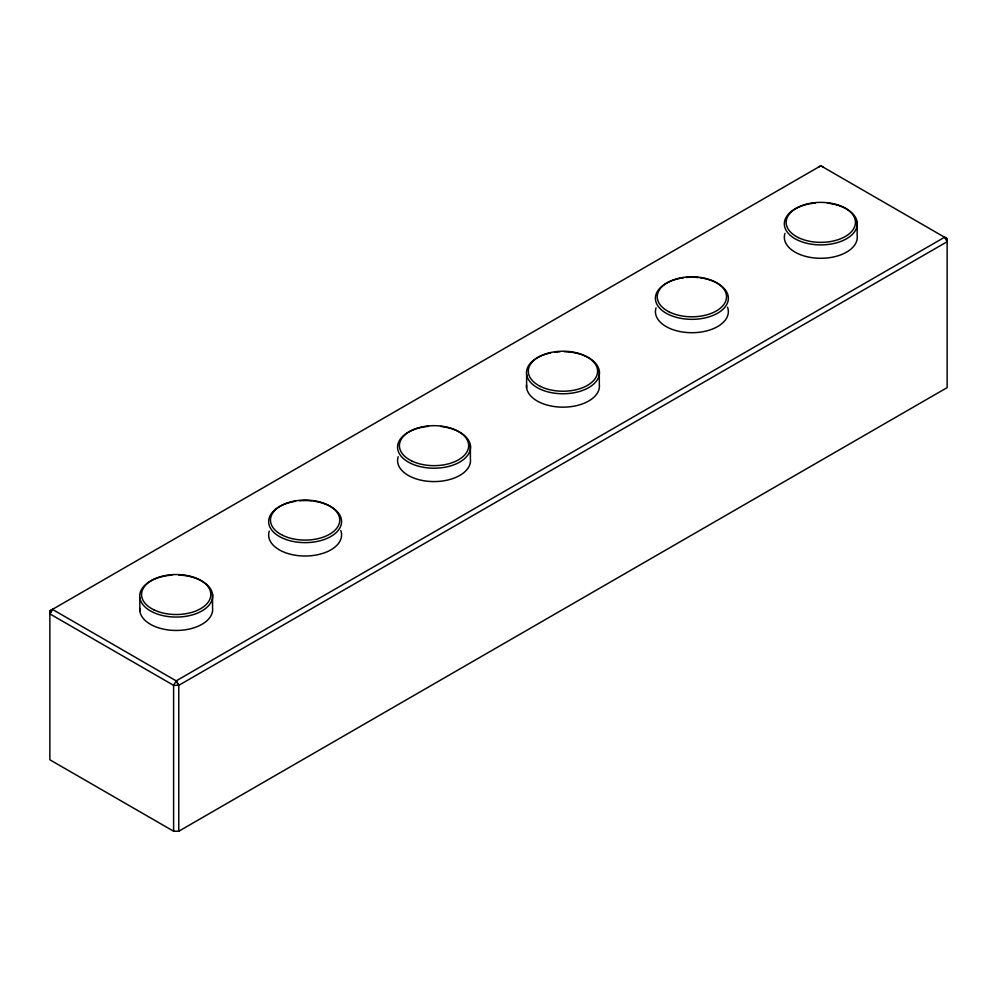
<?xml version="1.0" encoding="UTF-8"?>
<svg xmlns="http://www.w3.org/2000/svg" width="997" height="997" viewBox="0 0 997 997"><rect width="100%" height="100%" fill="white"/><g stroke="black" fill="none" stroke-linecap="round" stroke-linejoin="round"><path stroke-width="1.5" d="M49.85 613.878L52.43 609.391L176.195 680.864L178.775 685.338L178.775 831.224L173.615 831.224L49.85 759.764L49.85 610.899L52.43 609.391L49.85 613.878L173.615 685.338L178.775 685.338L947.15 241.71L944.583 237.236L176.195 680.864L173.615 685.338L173.615 831.224M818.225 167.284L820.805 165.776L947.15 238.732L947.15 387.609L178.775 831.224M49.85 610.899L820.805 165.776L823.385 167.284M944.583 237.236L947.15 238.732M176.195 680.851L178.775 685.338M857.158 222.181L857.158 235.566A36.465 21.049 0 0 1 818.923 258.26A36.465 21.049 0 0 1 784.951 233.41M599.309 371.046L599.309 384.431A36.465 21.049 0 0 1 563.467 407.15A36.465 21.049 0 0 1 526.541 385.016M526.615 374.386L526.615 387.771M470.385 445.485L470.385 458.869A36.465 21.049 0 0 1 432.15 481.551A36.465 21.049 0 0 1 398.177 456.713M212.548 594.349L212.548 607.734A36.465 21.049 0 0 1 176.693 630.453A36.465 21.049 0 0 1 139.779 608.307M139.842 597.677L139.842 611.061M178.762 575.007A36.465 21.049 0 0 1 207.625 606.687A36.465 21.049 0 0 1 145.649 607.509A36.465 21.049 0 0 1 171.958 575.107M313.282 501.067A36.465 21.049 0 0 1 335.515 533.208A36.465 21.049 0 0 1 275.571 533.918A36.465 21.049 0 0 1 295.511 501.267M299.536 500.781A36.465 21.049 0 0 1 311.737 500.88M340.775 530.566A36.465 21.049 0 0 1 305.618 556.014A36.465 21.049 0 0 1 269.252 531.139M440.662 426.442A36.465 21.049 0 0 1 465.474 457.822A36.465 21.049 0 0 1 405.916 460.552A36.465 21.049 0 0 1 421.843 427.302M423.127 427.065A36.465 21.049 0 0 1 428.448 426.342M564.165 351.679A36.465 21.049 0 0 1 596.081 381.527A36.465 21.049 0 0 1 536.037 386.911A36.465 21.049 0 0 1 550.768 352.876M554.681 352.215A36.465 21.049 0 0 1 560.077 351.729M827.423 203.151A36.465 21.049 0 0 1 852.236 234.519A36.465 21.049 0 0 1 792.69 237.249A36.465 21.049 0 0 1 808.604 204.011M809.888 203.762A36.465 21.049 0 0 1 815.222 203.052M700.056 277.764A36.465 21.049 0 0 1 722.027 310.129A36.465 21.049 0 0 1 661.809 310.192A36.465 21.049 0 0 1 683.606 277.777M686.297 277.478A36.465 21.049 0 0 1 698.498 277.577M727.548 307.275A36.465 21.049 0 0 1 692.392 332.711A36.465 21.049 0 0 1 656.026 307.849M153.712 609.74A34.646 20.002 0 0 0 210.255 598.15A34.646 20.002 0 0 0 164.605 575.68A34.646 20.002 0 0 0 153.712 609.74M282.637 535.314A34.646 20.002 0 0 0 339.179 523.724A34.646 20.002 0 0 0 293.529 501.242A34.646 20.002 0 0 0 282.637 535.314M411.562 460.876A34.646 20.002 0 0 0 468.104 449.286A34.646 20.002 0 0 0 422.454 426.816A34.646 20.002 0 0 0 411.562 460.876M540.486 386.45A34.646 20.002 0 0 0 597.029 374.86A34.646 20.002 0 0 0 551.378 352.377A34.646 20.002 0 0 0 540.486 386.45M798.323 237.573A34.646 20.002 0 0 0 854.878 225.995A34.646 20.002 0 0 0 809.215 203.513A34.646 20.002 0 0 0 798.323 237.573M669.398 312.011A34.646 20.002 0 0 0 725.953 300.421A34.646 20.002 0 0 0 680.303 277.951A34.646 20.002 0 0 0 669.398 312.011"/></g></svg>
